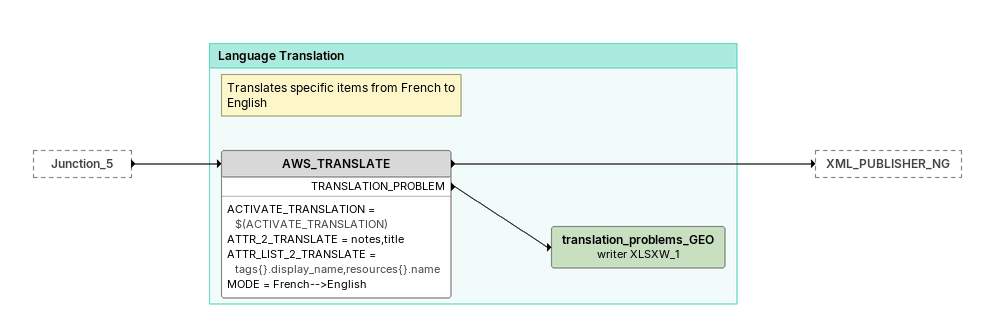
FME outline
Junction_5 [outside]
    -> AWS_TRANSLATE

Bookmark: Language Translation
Note: Translates specific items from French to English
AWS_TRANSLATE
    ACTIVATE_TRANSLATION = $(ACTIVATE_TRANSLATION)
    ATTR_2_TRANSLATE = notes,title
    ATTR_LIST_2_TRANSLATE = tags{}.display_name,resources{}.name
    MODE = French-->English
    -> XML_PUBLISHER_NG
    TRANSLATION_PROBLEM -> translation_problems_GEO (writer XLSXW_1)
translation_problems_GEO (writer XLSXW_1)
